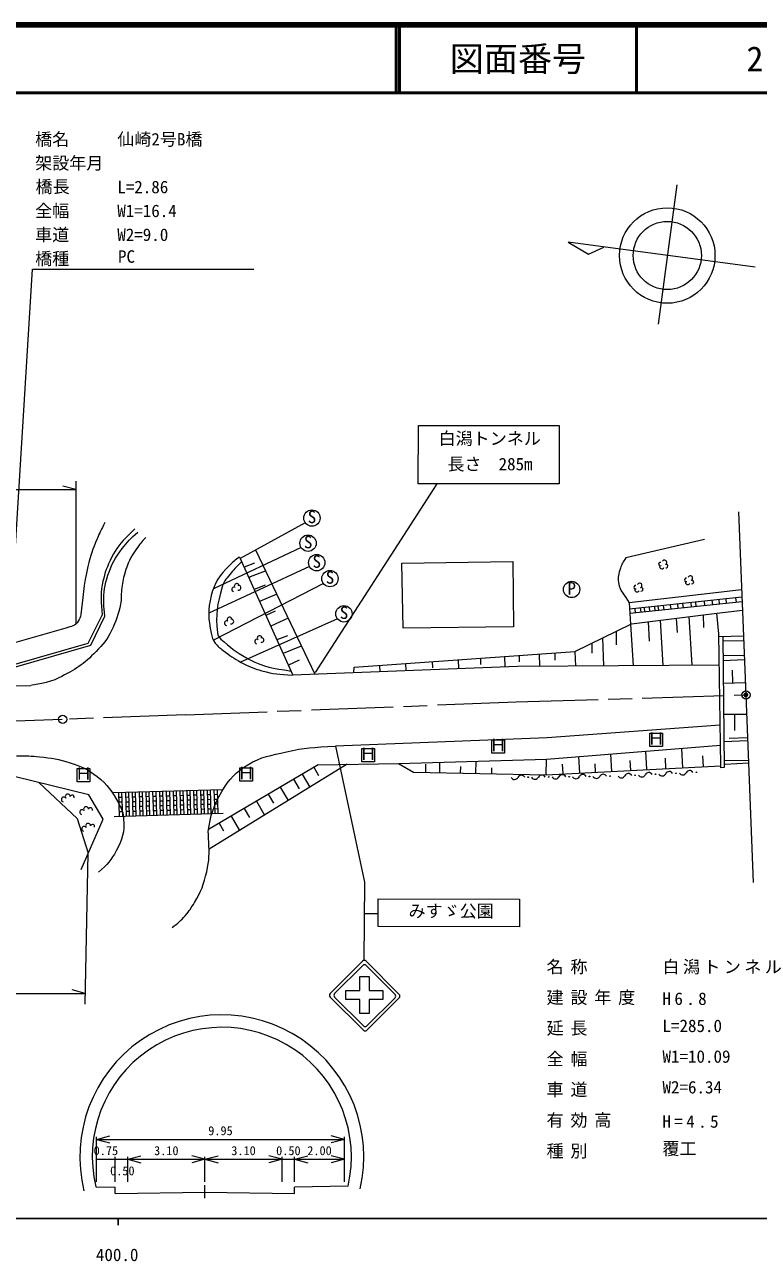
# Model space of a CAD drawing. Units: millimetres, scale not verified. Extents: x 40000 to 680000, y 20000 to 380000.
# Drawn here: x 454286 to 561864, y 198715 to 380000 of the extents above; entities that cross this region are included whole.
import ezdxf
from ezdxf.enums import TextEntityAlignment as Align

# ---------------------------------------------------------------- set-up
doc = ezdxf.new("R2010")
doc.units = ezdxf.units.MM
doc.header["$LTSCALE"] = 1000
doc.header["$PDMODE"] = 32
doc.header["$PDSIZE"] = 500
doc.linetypes.add('CHAIN', pattern=[18.5, 12, -1.5, 3.5, -1.5])
for name, color, linetype, lineweight in [('M-BGD', 7, 'Continuous', 13), ('M-BMK', 2, 'CHAIN', 13), ('M-STR-HTXT', 7, 'Continuous', 13), ('M-TTL', 2, 'Continuous', 140), ('M-TTL-BAND', 7, 'Continuous', 25), ('M-TTL-LINE', 7, 'Continuous', 50), ('M-TTL-TXT', 7, 'Continuous', 13), ('MTIFから変換したベクトル', 7, 'Continuous', 13)]:
    doc.layers.add(name, color=color, linetype=linetype, lineweight=lineweight)
doc.layers.add('M-OTRS', color=6, linetype='Continuous')
doc.styles.add('ＭＳ ゴシック', font='')
doc.styles.get('ＭＳ ゴシック').set_extended_font_data('MS Gothic')

msp = doc.modelspace()

# ---------------------------------------------------------------- linework, layer by layer
at = {"layer": 'M-BGD'}
for p, q in [((496940, 285018), (514776, 312700)), ((495418, 306995), (485860, 301764)), ((494823, 303355), (481949, 297285)), ((488153, 303019), (496811, 284781)), ((553972, 304510), (542428, 301825)), ((487998, 301086), (486449, 300463)), ((496041, 300579), (481271, 293740)), ((498092, 298069), (481959, 289769)), ((489568, 297824), (487932, 297191)), ((491242, 296512), (488730, 295429)), ((559415, 297132), (542923, 295249)), ((559458, 296084), (542983, 294326)), ((555069, 295615), (555139, 294959)), ((556080, 295723), (556150, 295065)), ((557104, 295833), (557174, 295172)), ((558542, 295986), (558613, 295323)), ((490999, 294012), (489657, 293384)), ((559486, 295415), (543025, 293689)), ((543745, 294407), (543813, 293772)), ((544559, 294494), (544627, 293857)), ((545129, 294555), (545197, 293917)), ((545863, 294633), (545932, 293994)), ((546624, 294714), (546693, 294074)), ((547144, 294770), (547213, 294128)), ((547929, 294854), (547997, 294210)), ((548959, 294964), (549028, 294318)), ((549996, 295074), (550065, 294427)), ((550772, 295157), (550842, 294508)), ((551965, 295284), (552035, 294634)), ((552660, 295358), (552730, 294706)), ((553927, 295494), (553997, 294839)), ((500150, 292902), (485921, 286568)), ((492919, 292981), (490374, 291802)), ((545696, 292485), (545876, 289611)), ((547466, 292706), (547864, 286055)), ((549840, 293003), (549953, 290895)), ((551692, 293235), (552125, 286084)), ((553764, 293494), (553820, 291632)), ((492824, 290429), (491278, 289806)), ((539003, 290112), (539181, 285997)), ((541005, 291086), (541043, 289111)), ((559696, 290342), (556096, 290279)), ((556665, 290289), (556876, 271085)), ((494850, 288913), (492187, 287800)), ((537437, 289350), (537440, 287867)), ((556671, 289697), (559722, 289734)), ((494532, 286822), (492953, 286108)), ((514052, 286630), (514069, 285730)), ((517868, 286904), (517895, 285583)), ((521108, 287138), (521117, 286227)), ((524652, 287393), (524688, 285841)), ((526777, 287546), (526787, 286588)), ((529743, 287760), (529801, 285934)), ((532046, 287926), (532038, 286831)), ((534938, 288134), (535066, 285969)), ((556695, 287530), (559812, 287557)), ((556703, 286788), (559838, 286936)), ((506337, 286074), (506341, 285144)), ((510130, 286347), (510190, 285290)), ((558026, 285394), (558104, 283504)), ((556740, 283469), (559978, 283552)), ((556790, 278909), (560159, 278939)), ((558389, 278923), (558375, 276521)), ((550818, 271068), (550673, 273912)), ((556834, 274910), (560306, 275085)), ((557619, 275427), (560290, 275482)), ((520464, 270255), (520500, 272029)), ((530736, 270045), (530783, 272326)), ((535673, 270295), (535550, 272706)), ((540380, 270535), (540251, 273081)), ((543157, 270677), (543084, 272108)), ((545535, 270798), (545397, 273491)), ((548318, 270940), (548240, 272461)), ((553836, 271222), (553755, 272804)), ((556865, 272110), (560415, 272192)), ((497319, 271509), (481220, 262002)), ((501581, 271578), (481319, 259125)), ((494980, 270128), (496110, 268215)), ((496678, 271131), (497385, 269933)), ((513108, 270406), (513132, 271575)), ((515152, 270364), (515182, 271876)), ((518216, 270301), (518235, 271242)), ((522769, 270208), (522786, 271040)), ((533235, 270171), (533163, 271581)), ((537999, 270414), (537936, 271660)), ((493726, 269387), (494550, 267991)), ((467315, 267428), (483278, 267900)), ((468050, 267450), (468154, 263951)), ((468071, 266750), (468571, 266765)), ((468653, 263966), (468550, 267464)), ((469050, 267479), (469153, 263981)), ((469070, 266779), (469570, 266794)), ((469653, 263995), (469549, 267494)), ((470049, 267509), (470153, 264010)), ((470070, 266809), (470570, 266824)), ((470653, 264025), (470549, 267524)), ((471049, 267538), (471152, 264040)), ((471069, 266839), (471569, 266853)), ((471652, 264055), (471549, 267553)), ((472048, 267568), (472152, 264069)), ((472069, 266868), (472569, 266883)), ((472652, 264084), (472548, 267583)), ((473048, 267597), (473151, 264099)), ((473069, 266898), (473568, 266913)), ((473651, 264114), (473548, 267612)), ((474047, 267627), (474151, 264129)), ((474068, 266927), (474568, 266942)), ((474651, 264143), (474547, 267642)), ((475047, 267657), (475151, 264158)), ((475068, 266957), (475567, 266972)), ((475650, 264173), (475547, 267671)), ((476047, 267686), (476150, 264188)), ((476067, 266987), (476567, 267001)), ((476650, 264203), (476546, 267701)), ((477046, 267716), (477150, 264217)), ((477067, 267016), (477567, 267031)), ((477649, 264232), (477546, 267731)), ((478046, 267745), (478149, 264247)), ((478066, 267046), (478566, 267061)), ((478649, 264262), (478545, 267760)), ((479045, 267775), (479149, 264277)), ((479066, 267075), (479566, 267090)), ((479649, 264291), (479545, 267790)), ((480045, 267805), (480148, 264306)), ((480066, 267105), (480565, 267120)), ((480648, 264321), (480545, 267819)), ((481044, 267834), (481148, 264336)), ((481065, 267135), (481565, 267149)), ((481648, 264351), (481544, 267849)), ((482044, 267864), (482148, 264365)), ((482065, 267164), (482564, 267179)), ((482647, 264380), (482544, 267879)), ((489996, 267185), (490759, 265893)), ((491740, 268215), (492903, 266245)), ((468091, 266050), (468591, 266065)), ((468112, 265350), (468612, 265365)), ((469091, 266080), (469591, 266095)), ((469112, 265380), (469612, 265395)), ((469132, 264680), (469632, 264695)), ((470091, 266109), (470590, 266124)), ((470111, 265410), (470611, 265424)), ((470132, 264710), (470632, 264725)), ((471090, 266139), (471590, 266154)), ((471111, 265439), (471611, 265454)), ((471132, 264740), (471631, 264754)), ((472090, 266169), (472590, 266183)), ((472110, 265469), (472610, 265484)), ((472131, 264769), (472631, 264784)), ((473089, 266198), (473589, 266213)), ((473110, 265498), (473610, 265513)), ((473131, 264799), (473631, 264814)), ((474089, 266228), (474589, 266242)), ((474110, 265528), (474609, 265543)), ((474130, 264828), (474630, 264843)), ((475088, 266257), (475588, 266272)), ((475109, 265558), (475609, 265572)), ((475130, 264858), (475630, 264873)), ((476088, 266287), (476588, 266302)), ((476109, 265587), (476608, 265602)), ((476129, 264887), (476629, 264902)), ((477088, 266316), (477587, 266331)), ((477108, 265617), (477608, 265632)), ((477129, 264917), (477629, 264932)), ((478087, 266346), (478587, 266361)), ((478108, 265646), (478608, 265661)), ((478129, 264947), (478628, 264961)), ((479087, 266376), (479586, 266390)), ((479107, 265676), (479607, 265691)), ((479128, 264976), (479628, 264991)), ((480086, 266405), (480586, 266420)), ((480107, 265706), (480607, 265720)), ((480128, 265006), (480627, 265021)), ((481086, 266435), (481586, 266450)), ((481107, 265735), (481606, 265750)), ((481127, 265035), (481627, 265050)), ((482085, 266464), (482585, 266479)), ((482106, 265765), (482606, 265780)), ((482127, 265065), (482627, 265080)), ((486486, 265112), (487269, 263785)), ((488270, 266165), (489469, 264134)), ((467419, 263929), (483382, 264402)), ((468133, 264651), (468633, 264666)), ((482796, 262932), (483457, 261813)), ((482796, 262932), (483457, 261813)), ((484549, 263968), (485787, 261871)), ((504071, 249712), (506118, 249719)), ((499076, 237965), (503827, 242715)), ((499738, 237954), (503857, 242073)), ((504336, 242715), (509206, 237845)), ((504367, 242073), (508591, 237849)), ((503446, 238421), (503446, 240448)), ((503446, 240448), (504788, 240448)), ((504788, 240448), (504788, 238421)), ((501391, 237079), (501391, 238421)), ((501391, 238421), (503446, 238421)), ((504788, 238421), (506786, 238421)), ((506786, 238421), (506786, 237079)), ((503946, 232585), (499076, 237456)), ((503962, 233220), (499738, 237445)), ((503446, 237079), (501391, 237079)), ((503446, 235052), (503446, 237079)), ((509206, 237336), (504455, 232585)), ((508591, 237340), (504472, 233220)), ((506786, 237079), (504788, 237079)), ((504788, 237079), (504788, 235052)), ((504788, 235052), (503446, 235052))]:
    msp.add_line(p, q, dxfattribs=at)
for points in [[(512018, 321228), (532677, 321244), (532684, 312695), (512007, 312701)], [(509614, 301040), (525869, 301320), (525956, 291736), (509786, 291554)], [(545946, 276119), (547815, 276119), (547815, 274167), (545946, 274167)], [(503706, 273874), (505576, 273874), (505576, 271921), (503706, 271921)], [(522780, 275169), (524650, 275169), (524650, 273216), (522780, 273216)], [(461986, 270977), (463855, 270977), (463855, 269024), (461986, 269024)], [(485813, 271049), (487683, 271049), (487683, 269097), (485813, 269097)], [(506117, 251834), (526842, 251782), (526851, 247768), (506119, 247809)]]:
    msp.add_lwpolyline(points, close=True, dxfattribs=at)
for points in [[(558940, 308583), (560053, 281742), (561096, 254252)], [(485798, 301952), (485860, 301764), (493610, 284659)], [(487130, 298961), (487406, 299123), (489606, 299958)], [(502562, 285000), (502598, 285804), (534938, 288134), (543250, 292179), (555809, 293750), (559537, 294179)], [(542923, 295249), (543128, 292119), (543514, 286026)], [(556360, 271351), (556089, 290717), (555809, 293750)], [(423839, 284878), (452187, 286075), (463596, 289332), (465660, 293460)], [(423888, 284500), (452785, 285794), (463995, 289041), (466059, 293277)], [(460323, 291552), (452423, 289261), (420209, 287402), (416511, 284374), (392364, 283079), (391550, 283079)], [(556154, 286111), (526539, 285912), (493570, 284658)], [(406962, 280324), (422124, 281464), (450475, 283012), (455186, 283119)], [(556260, 277327), (530917, 275437), (499874, 274230)], [(499874, 274230), (504113, 254280), (504008, 242813)], [(509089, 271700), (530783, 272326), (556318, 274362)], [(497319, 271509), (509089, 271700), (511291, 270443), (530765, 270045), (556360, 271351)], [(556876, 271085), (556355, 271076), (556360, 271351)], [(556871, 271593), (556987, 271593), (560431, 271770)], [(462542, 256146), (465792, 263547), (463710, 267118), (452948, 269717)], [(456357, 268894), (461987, 263648), (463589, 258531)]]:
    msp.add_lwpolyline(points, dxfattribs=at)
for centre, radius in [((496403, 307680), 1200), ((495842, 303988), 1200), ((497104, 301137), 1200), ((499044, 298800), 1200), ((534487, 297207), 1200), ((501100, 293636), 1200), ((560053, 281742), 600), ((459844, 278167), 600), ((546794, 270113), 50), ((549791, 270260), 50), ((552787, 270406), 50), ((528124, 269677), 50), ((531124, 269715), 50), ((534123, 269753), 50), ((537123, 269791), 50), ((540123, 269829), 50), ((543798, 269966), 50)]:
    msp.add_circle(centre, radius, dxfattribs=at)
for centre, radius, start, end in [((547500, 300930), 257, 77.84591, 294.71584), ((548097, 301172), 344, 294.41096, 151.28089), ((547726, 300576), 344, 160.14232, 331.28089), ((548347, 300625), 257, 257.84591, 114.71584), ((551898, 298850), 344, 294.41096, 151.28089), ((485016, 297218), 360, 84.28795, 254.02396), ((485384, 297712), 360, 10.21276, 217.15405), ((485647, 297444), 344, 249.41096, 106.28089), ((543871, 297534), 257, 77.84591, 294.71584), ((544467, 297776), 344, 294.41096, 151.28089), ((544717, 297229), 257, 257.84591, 114.71584), ((551302, 298608), 257, 77.84591, 294.71584), ((551527, 298254), 344, 160.14232, 331.28089), ((552148, 298304), 257, 257.84591, 114.71584), ((544096, 297179), 344, 160.14232, 331.28089), ((483956, 292279), 360, 84.28795, 254.02396), ((484325, 292774), 360, 10.21276, 217.15405), ((484588, 292505), 344, 249.41096, 106.28089), ((488749, 290063), 360, 10.21276, 217.15405), ((489012, 289794), 344, 249.41096, 106.28089), ((488381, 289569), 360, 84.28795, 254.02396), ((539126, 269550), 567, 28.79839, 152.65341), ((542812, 269651), 567, 30.87597, 154.73099), ((545809, 269798), 567, 30.87597, 154.73099), ((547780, 270428), 567, 210.87597, 334.73099), ((548805, 269944), 567, 30.87597, 154.73099), ((550777, 270575), 567, 210.87597, 334.73099), ((551801, 270091), 567, 30.87597, 154.73099), ((526121, 269918), 567, 208.79839, 332.65341), ((527127, 269398), 567, 28.79839, 152.65341), ((529120, 269956), 567, 208.79839, 332.65341), ((530127, 269436), 567, 28.79839, 152.65341), ((532120, 269994), 567, 208.79839, 332.65341), ((533127, 269474), 567, 28.79839, 152.65341), ((535120, 270032), 567, 208.79839, 332.65341), ((536127, 269512), 567, 28.79839, 152.65341), ((538120, 270070), 567, 208.79839, 332.65341), ((541787, 270135), 567, 210.87597, 334.73099), ((544784, 270281), 567, 210.87597, 334.73099), ((460017, 266409), 360, 37.15409, 254.02396), ((460590, 266843), 360, 0.28417, 217.15405), ((461240, 266751), 305, 342.1541, 162.15403), ((462704, 264563), 360, 37.15409, 254.02396), ((463277, 264997), 360, 0.28417, 217.15405), ((463927, 264905), 305, 342.1541, 162.15403), ((463581, 262543), 360, 0.28417, 217.15405), ((463008, 262109), 360, 37.15409, 254.02396), ((464231, 262451), 305, 342.1541, 162.15403), ((504081, 242461), 360, 45, 135), ((504112, 241819), 360, 45, 135), ((499330, 237710), 360, 135, 225), ((499992, 237699), 360, 135, 225), ((508337, 237594), 360, 315, 45), ((508951, 237591), 360, 315, 45), ((504201, 232840), 360, 225, 315), ((504217, 233475), 360, 225, 315)]:
    msp.add_arc(centre, radius, start, end, dxfattribs=at)
for points, knots in [([(466055, 307020), (465469, 305918), (465312, 305576), (464902, 304621), (464247, 303096), (463969, 302197), (463566, 300587), (462890, 297889), (462848, 295786), (462513, 293543), (462513, 293543), (462513, 293543), (462513, 293543)], [0, 0, 0, 0, 1, 1, 1, 2, 2, 2, 3, 3, 3, 4, 4, 4, 4]), ([(472058, 304833), (471377, 304140), (471169, 303866), (470680, 303185), (469772, 301922), (469426, 301077), (468963, 299592), (468671, 298657), (468623, 298099), (468499, 297127), (468396, 296320), (468504, 295849), (468348, 295051), (468041, 293474), (467671, 292624), (466994, 291167), (466370, 289827), (465788, 289175), (464762, 288111), (462948, 286231), (461638, 285420), (459306, 284241), (457817, 283488), (455431, 283186), (455186, 283119), (455186, 283119), (455186, 283119), (455186, 283119)], [0, 0, 0, 0, 1, 1, 1, 2, 2, 2, 3, 3, 3, 4, 4, 4, 5, 5, 5, 6, 6, 6, 7, 7, 7, 8, 8, 8, 9, 9, 9, 9]), ([(470446, 306090), (469801, 305523), (469615, 305316), (469122, 304781), (468050, 303617), (467456, 302900), (466806, 301457), (466207, 300129), (465922, 299340), (465664, 297906), (465355, 296197), (465468, 295428), (465660, 293460)], [0, 0, 0, 0, 1, 1, 1, 2, 2, 2, 3, 3, 3, 4, 4, 4, 4]), ([(466059, 293277), (465920, 294173), (465913, 294485), (465897, 295262), (465865, 296855), (465966, 297793), (466489, 299297), (467059, 300935), (467531, 301836), (468592, 303207), (469380, 304225), (469756, 304609), (470867, 305591)], [0, 0, 0, 0, 1, 1, 1, 2, 2, 2, 3, 3, 3, 4, 4, 4, 4]), ([(485798, 301952), (485083, 301478), (484849, 301239), (484302, 300713), (482852, 299319), (482166, 298245), (481644, 296303), (481084, 294225), (481216, 292904), (481637, 290794), (481756, 290198), (481865, 289845), (482219, 289350), (482581, 288844), (482901, 288656), (483389, 288270), (484364, 287500), (484951, 287114), (486034, 286505), (487150, 285876), (487852, 285652), (489080, 285286), (490777, 284780), (491518, 284786), (493570, 284658)], [0, 0, 0, 0, 1, 1, 1, 2, 2, 2, 3, 3, 3, 4, 4, 4, 5, 5, 5, 6, 6, 6, 7, 7, 7, 8, 8, 8, 8]), ([(486097, 301240), (485356, 300553), (485118, 300322), (484579, 299657), (483972, 298909), (483486, 298522), (483228, 297593), (482528, 295065), (482238, 293512), (482567, 290909), (482591, 290719), (482578, 290598), (482671, 290431), (482908, 290004), (483173, 289856), (483533, 289527), (484847, 288329), (485695, 287753), (487272, 286931), (489453, 285793), (490598, 285704), (493342, 285250)], [0, 0, 0, 0, 1, 1, 1, 2, 2, 2, 3, 3, 3, 4, 4, 4, 5, 5, 5, 6, 6, 6, 7, 7, 7, 7]), ([(542428, 301825), (542008, 301201), (541857, 300941), (541635, 300311), (541359, 299528), (541222, 299026), (541351, 298206), (541554, 296914), (542309, 296404), (542923, 295249), (542923, 295249), (542923, 295249), (542923, 295249)], [0, 0, 0, 0, 1, 1, 1, 2, 2, 2, 3, 3, 3, 4, 4, 4, 4]), ([(462513, 293543), (462449, 293118), (462358, 292896), (462135, 292542), (461705, 291859), (461117, 291788), (460323, 291552)], [0, 0, 0, 0, 1, 1, 1, 2, 2, 2, 2]), ([(481169, 261701), (481566, 264095), (481932, 265500), (483186, 267579), (484295, 269416), (485194, 270386), (487019, 271515), (488991, 272735), (490400, 272844), (492655, 273385), (495416, 274046), (496547, 274058), (499874, 274230)], [0, 0, 0, 0, 1, 1, 1, 2, 2, 2, 3, 3, 3, 4, 4, 4, 4]), ([(453073, 272821), (454660, 272826), (455152, 272805), (456475, 272671), (458242, 272492), (459249, 272353), (460939, 271806), (462596, 271270), (463517, 270824), (464911, 269781), (466498, 268593), (467091, 267537), (468089, 265824), (468560, 265016), (468701, 264465), (468790, 263534), (468968, 261687), (468586, 260546), (467715, 258907), (466967, 257500), (466409, 256933), (465118, 255760)], [0, 0, 0, 0, 1, 1, 1, 2, 2, 2, 3, 3, 3, 4, 4, 4, 5, 5, 5, 6, 6, 6, 7, 7, 7, 7]), ([(477812, 249362), (478500, 250192), (478699, 250512), (479186, 251303), (480182, 252923), (480537, 253980), (480972, 255831), (481367, 257510), (481358, 258512), (481279, 260235), (481252, 260808), (481252, 261020), (481169, 261701)], [0, 0, 0, 0, 1, 1, 1, 2, 2, 2, 3, 3, 3, 4, 4, 4, 4])]:
    msp.add_open_spline(points, degree=3, knots=knots, dxfattribs=at)
msp.add_open_spline([(475911, 247664), (476823, 248304), (477124, 248642), (477812, 249362)], degree=3, dxfattribs=at)
at = {"layer": 'M-BMK'}
for p, q in [((459796, 278165), (425797, 276776)), ((477841, 278809), (459796, 278165))]:
    msp.add_line(p, q, dxfattribs=at)
msp.add_lwpolyline([(477841, 278809), (526366, 280724), (560053, 281742)], dxfattribs=at)
at = {"layer": 'M-OTRS'}
msp.add_point((560053, 281742), dxfattribs=at)
at = {"layer": 'M-STR-HTXT'}
for p, q in [((345600, 311849), (461786, 311854)), ((461786, 311854), (459856, 312371)), ((461787, 313102), (461768, 292121)), ((463133, 236388), (463589, 258531)), ((338043, 237982), (463166, 237971)), ((463166, 237971), (461236, 238488)), ((464818, 216583), (466750, 217100)), ((464818, 210368), (464818, 216948)), ((464818, 216583), (467558, 216583)), ((464818, 216583), (466750, 216065)), ((467558, 216583), (469385, 216583)), ((469385, 216583), (480711, 216583)), ((480711, 216583), (492037, 216583)), ((492037, 216583), (493864, 216583)), ((493864, 216583), (501171, 216583)), ((501171, 216583), (499239, 217100)), ((501171, 216583), (499239, 216065)), ((501171, 210368), (501171, 216948)), ((467558, 210368), (467558, 214025)), ((469385, 213660), (471317, 214177)), ((469385, 210368), (469385, 214025)), ((480711, 213660), (478779, 214177)), ((480711, 213660), (482643, 214177)), ((480711, 210368), (480711, 214025)), ((492037, 213660), (490105, 214177)), ((492037, 210368), (492037, 214025)), ((493864, 213660), (495796, 214177)), ((493864, 210368), (493864, 214025)), ((501171, 213660), (499239, 214177)), ((464818, 213660), (467558, 213660)), ((467558, 213660), (469385, 213660)), ((469385, 213660), (480711, 213660)), ((469385, 213660), (471317, 213142)), ((480711, 213660), (478779, 213142)), ((480711, 213660), (492037, 213660)), ((480711, 213660), (482643, 213142)), ((492037, 213660), (490105, 213142)), ((492037, 213660), (493864, 213660)), ((493864, 213660), (501171, 213660)), ((493864, 213660), (495796, 213142)), ((501171, 213660), (499239, 213142)), ((464708, 209639), (467558, 209582)), ((467558, 208669), (467558, 209582)), ((480711, 207980), (480711, 209854)), ((501706, 209739), (493864, 209582)), ((493864, 208669), (493864, 209582))]:
    msp.add_line(p, q, dxfattribs=at)
for points in [[(451848, 286069), (455434, 344166), (487898, 344166)], [(467558, 208669), (480711, 208866), (493864, 208669)]]:
    msp.add_lwpolyline(points, dxfattribs=at)
for radius, end in [(20825, 193.86072), (18999, 193.32424)]:
    msp.add_arc((483195, 214018), radius, 346.985, end, dxfattribs=at)
at = {"layer": 'M-TTL'}
msp.add_line((680000, 380000), (40000, 380000), dxfattribs=at)
at = {"layer": 'M-TTL-BAND'}
for p, q in [((40000, 205000), (579000, 205000)), ((468000, 205000), (468000, 204000))]:
    msp.add_line(p, q, dxfattribs=at)
at = {"layer": 'M-TTL-LINE'}
for p, q in [((508747, 380000), (508747, 370000)), ((509247, 380000), (509247, 370000)), ((543997, 380000), (543997, 370000)), ((40000, 370000), (680000, 370000))]:
    msp.add_line(p, q, dxfattribs=at)
at = {"layer": 'MTIFから変換したベクトル'}
msp.add_line((549913, 356504), (547160, 336114), dxfattribs=at)
msp.add_lwpolyline([(561430, 344437), (534007, 348110), (536990, 346380), (539222, 347411)], dxfattribs=at)
for radius in [7000, 5000]:
    msp.add_circle((548517, 346166), radius, dxfattribs=at)

# ---------------------------------------------------------------- texts
at = {"layer": 'M-BGD', "style": 'ＭＳ ゴシック'}
for s, p in [('白潟トンネル', (514982, 317875)), ('長さ\u3000285m', (516279, 314125)), ('みすゞ公園', (510575, 248601))]:
    msp.add_text(s, height=1833, dxfattribs=at).set_placement(p, align=Align.BOTTOM_LEFT)
for s, p in [('S', (496412, 306378)), ('S', (495851, 302686)), ('S', (497113, 299835)), ('S', (499052, 297498)), ('P', (534496, 295905)), ('S', (501109, 292334)), ('Ｈ', (546885, 273893)), ('Ｈ', (504646, 271648)), ('Ｈ', (523719, 272943)), ('Ｈ', (462925, 268751)), ('Ｈ', (486752, 268824))]:
    msp.add_text(s, height=1833, dxfattribs=at).set_placement(p, align=Align.BOTTOM_CENTER)
at = {"layer": 'M-STR-HTXT', "style": 'ＭＳ ゴシック'}
for s, p in [('橋名', (455814, 361748)), ('仙崎2号B橋', (467859, 361748)), ('架設年月', (455814, 358248)), ('橋長', (455882, 354800)), ('L=2.86', (467859, 354748)), ('全幅', (455814, 351248)), ('W1=16.4', (467859, 351248)), ('車道', (455814, 347748)), ('W2=9.0', (467859, 347748)), ('橋種', (455814, 344248)), ('PC', (467960, 344551)), ('L=285.0', (547815, 231768)), ('W1=10.09', (547815, 227268)), ('W2=6.34', (547815, 222768)), ('覆工', (547815, 213768))]:
    msp.add_text(s, height=1833, dxfattribs=at).set_placement(p, align=Align.BOTTOM_LEFT)
for s, p in [('9.95', (482995, 216802)), ('0.75', (466188, 213879)), ('3.10', (475048, 213879)), ('3.10', (486374, 213879)), ('0.50', (492951, 213879)), ('2.00', (497517, 213879)), ('0.50', (468603, 210917))]:
    msp.add_text(s, height=1320, dxfattribs=at).set_placement(p, align=Align.BOTTOM_CENTER)
at = {"layer": 'M-STR-HTXT', "char_height": 1833, "attachment_point": 7, "style": 'ＭＳ ゴシック'}
for s, insert in [('\\T1.4;名称', (530815, 240768)), ('\\T1.2;白潟トンネル', (547815, 240768)), ('\\T1.4;建設年度', (530815, 236268)), ('\\T1.4;H6.8', (547815, 236268)), ('\\T1.4;延長', (530815, 231768)), ('\\T1.4;全幅', (530815, 227268)), ('\\T1.4;車道', (530815, 222768)), ('\\T1.4;有効高', (530815, 218268)), ('\\T1.4;H=4.5', (547815, 218268)), ('\\T1.4;種別', (530815, 213768))]:
    msp.add_mtext(s, dxfattribs=dict(at, insert=insert))
at = {"layer": 'M-TTL-BAND', "style": 'ＭＳ ゴシック'}
msp.add_text('400.0', height=1833, dxfattribs=at).set_placement((467844, 198195), align=Align.BOTTOM_CENTER)
at = {"layer": 'M-TTL-TXT', "style": 'ＭＳ ゴシック'}
for s, p in [('図面番号', (526622, 375000)), ('2', (561372, 375000))]:
    msp.add_text(s, height=3666, dxfattribs=at).set_placement(p, align=Align.MIDDLE_CENTER)

doc.saveas('drawing.dxf')
